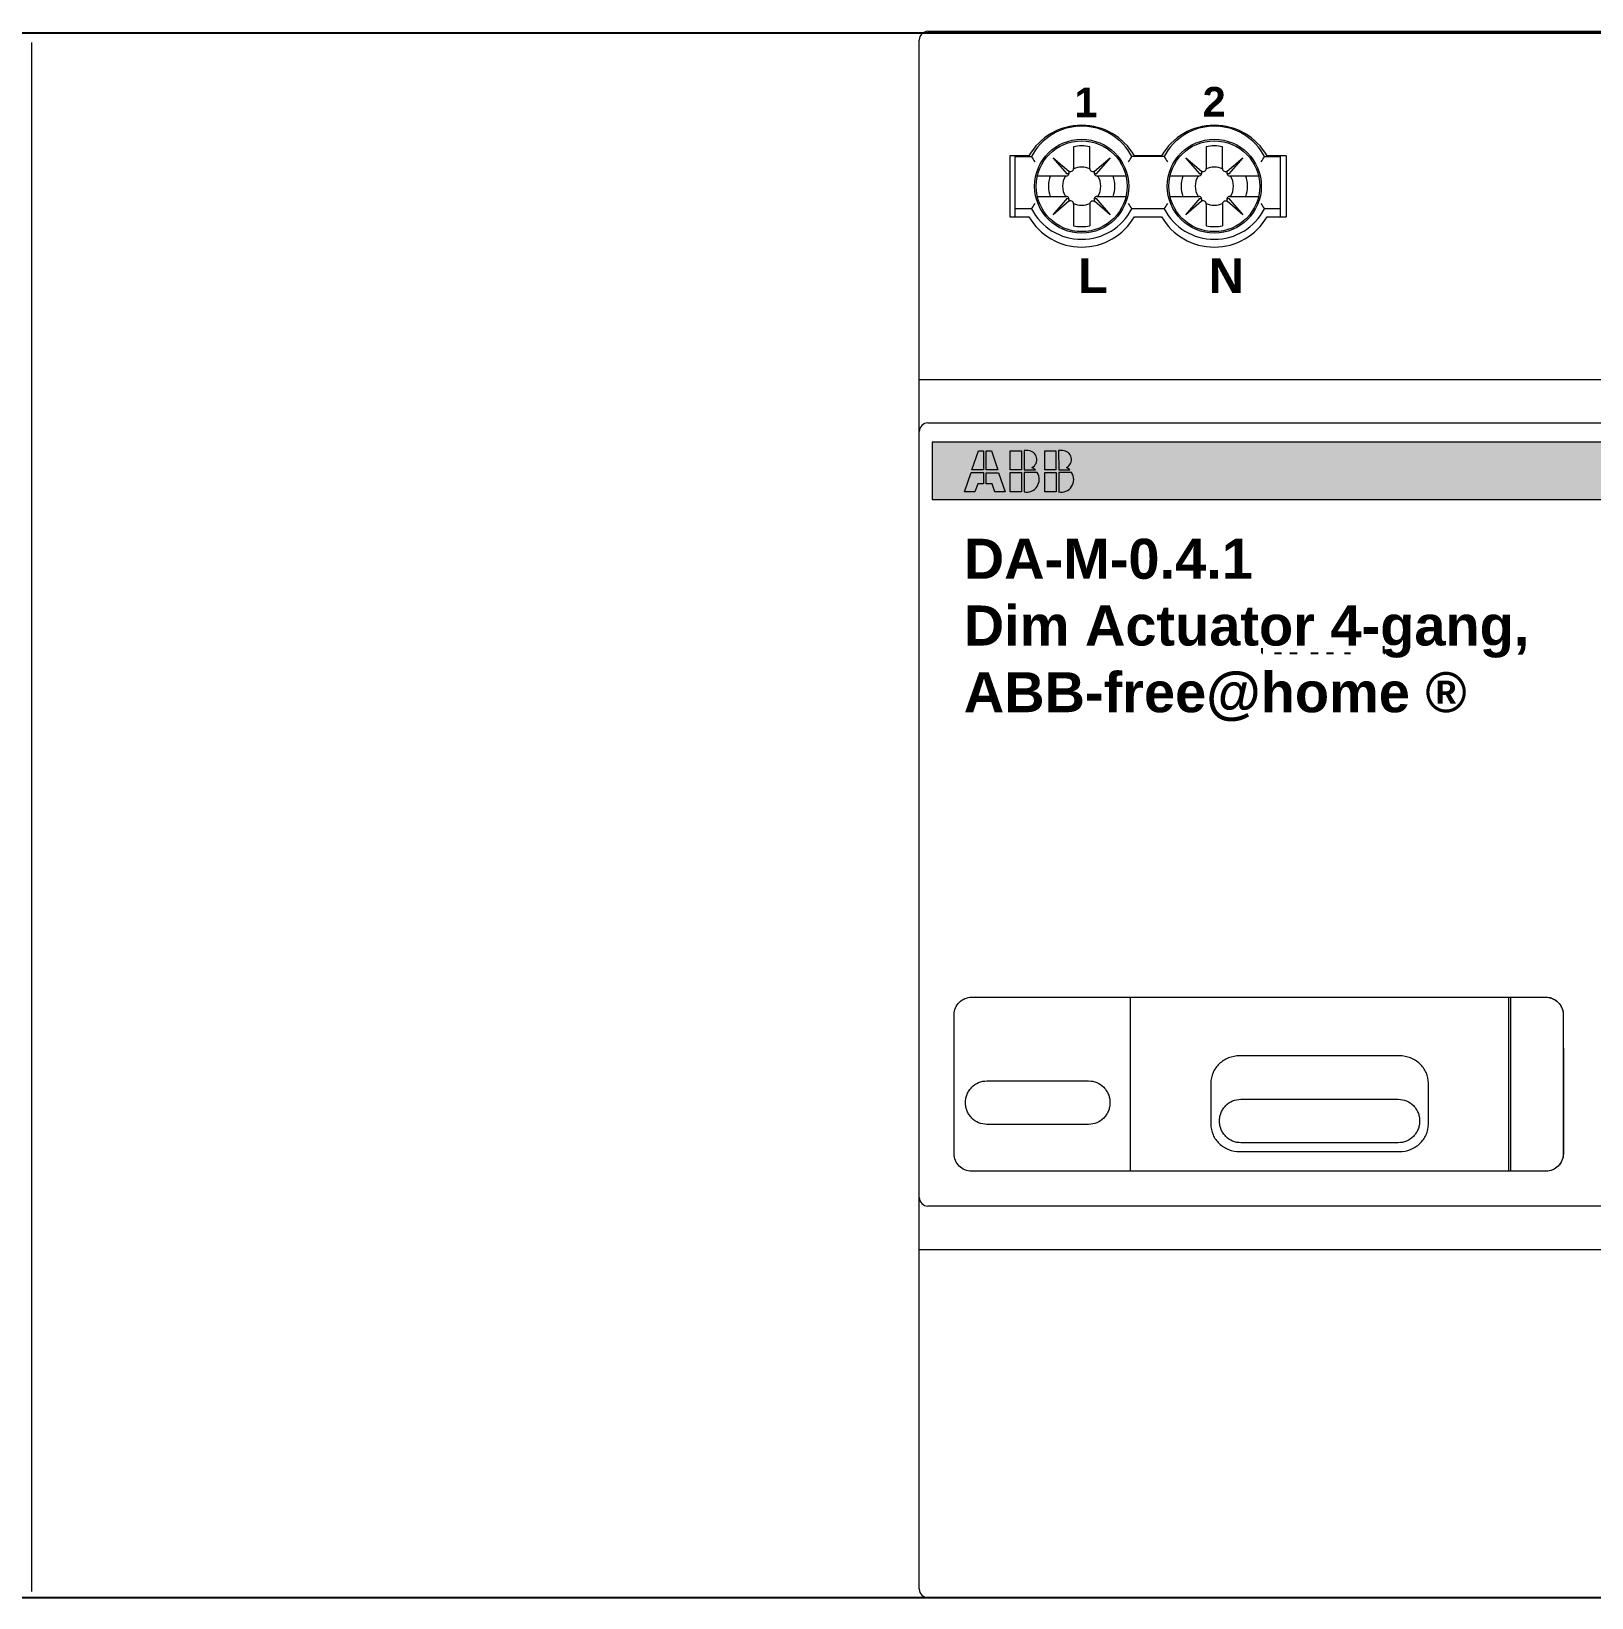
# Model space of a CAD drawing. Header units: millimetres. Extents: x -242231 to 419123, y -2399 to 525285.
# Drawn here: x -37806 to -35802, y 99500 to 101512 of the extents above; entities that cross this region are included whole.
import ezdxf

# ---------------------------------------------------------------- set-up
doc = ezdxf.new("R2010")
doc.units = ezdxf.units.MM
doc.layers.add('R-lagnir', color=7, linetype='Continuous', lineweight=25)
doc.styles.get("Standard").update_dxf_attribs({"font": 'arial.ttf'})
pattern_1 = [(0, (0, 0), (0, 6.985), [5.08, -1.905]), (90, (0, 0), (-6.985, 4e-16), [5.08, -1.905])]

# ---------------------------------------------------------------- blocks, each defined once
blk = doc.blocks.new('ABB f@h DA_M.6.210.2.1 Töfludimmer')
at = {"color": 7, "linetype": 'Continuous', "lineweight": 0}
blk.add_line((144, 61.5), (144, -27.5), dxfattribs=at)
blk = doc.blocks.new('ABB f@h DA-N-0.4.1 Töfludimmer')
h = blk.add_hatch(color=1)
h.dxf.hatch_style = 1
h.paths.add_polyline_path([(143.252, 35.601), (143.252, 38.9), (0.752, 38.9), (0.752, 35.601)])
h = blk.add_hatch(color=256)
h.dxf.hatch_style = 1
h.paths.add_polyline_path([(3.021, 37.299), (3.693, 37.299), (3.693, 38.402), (3.397, 38.402)])
h.paths.add_polyline_path([(3.848, 37.299), (4.521, 37.299), (4.144, 38.402), (3.848, 38.402)])
h.paths.add_polyline_path([(3.851, 37.14), (3.848, 36.505), (4.182, 36.505), (4.351, 36.049), (4.936, 36.049), (4.562, 37.141)])
h.paths.add_polyline_path([(3.69, 37.145), (2.98, 37.145), (2.605, 36.049), (3.19, 36.049), (3.359, 36.505), (3.693, 36.505)])
h = blk.add_hatch(color=256)
h.dxf.hatch_style = 1
h.paths.add_polyline_path([(5.867, 37.299), (5.867, 38.403), (5.226, 38.403), (5.226, 37.299)])
h.paths.add_polyline_path([(6.025, 37.303), (6.672, 37.3, 0.073983), (6.474, 37.435, 0.788319), (6.244, 38.408), (6.021, 38.409)])
h.paths.add_polyline_path([(6.025, 36.036, 0.670092), (6.769, 37.145), (6.025, 37.145)])
h.paths.add_polyline_path([(5.871, 37.145), (5.23, 37.145), (5.23, 36.04), (5.871, 36.04)])
h = blk.add_hatch(color=256)
h.dxf.hatch_style = 1
h.paths.add_polyline_path([(7.212, 37.299), (7.853, 37.299), (7.853, 38.403), (7.212, 38.403)])
h.paths.add_polyline_path([(8.011, 37.303), (8.658, 37.3, 0.073983), (8.46, 37.435, 0.788319), (8.23, 38.408), (8.008, 38.409)])
h.paths.add_polyline_path([(8.011, 36.036, 0.670092), (8.755, 37.145), (8.011, 37.145)])
h.paths.add_polyline_path([(7.857, 37.145), (7.216, 37.145), (7.216, 36.04), (7.857, 36.04)])
h = blk.add_hatch()
h.set_pattern_fill('ANGLE', color=256)
h.set_pattern_definition(pattern_1)
edge = h.paths.add_edge_path()
edge.add_spline(control_points=[(20.811, 26.714), (20.811, 26.801), (20.79, 26.964), (20.659, 27.169), (20.448, 27.283), (20.286, 27.302), (20.2, 27.302)], knot_values=[0, 0, 0, 0, 0.271246, 0.50095, 0.732062, 1, 1, 1, 1], degree=3, periodic=0)
edge.add_spline(control_points=[(20.2, 27.302), (20.095, 27.302), (19.89, 27.252), (19.733, 27.109), (19.685, 27.027)], knot_values=[0, 0, 0, 0, 0.526706, 1, 1, 1, 1], degree=3, periodic=0)
edge.add_line((19.685, 27.027), (19.678, 27.027))
edge.add_line((19.678, 27.027), (19.678, 27.914))
edge.add_line((19.678, 27.914), (19.298, 27.914))
edge.add_line((19.298, 27.914), (19.298, 25.526))
edge.add_line((19.298, 25.526), (19.678, 25.526))
edge.add_line((19.678, 25.526), (19.678, 26.547))
edge.add_spline(control_points=[(19.678, 26.547), (19.678, 26.661), (19.733, 26.841), (19.921, 26.979), (20.036, 27), (20.094, 27)], knot_values=[0, 0, 0, 0, 0.502289, 0.741943, 1, 1, 1, 1], degree=3, periodic=0)
edge.add_spline(control_points=[(20.094, 27), (20.144, 27), (20.236, 26.992), (20.356, 26.913), (20.418, 26.776), (20.428, 26.672), (20.431, 26.613)], knot_values=[0, 0, 0, 0, 0.25411, 0.466646, 0.698503, 1, 1, 1, 1], degree=3, periodic=0)
edge.add_line((20.431, 26.613), (20.431, 25.526))
edge.add_line((20.431, 25.526), (20.811, 25.526))
edge.add_line((20.811, 25.526), (20.811, 26.714))
h = blk.add_hatch()
h.set_pattern_fill('ANGLE', color=256)
h.set_pattern_definition(pattern_1)
edge = h.paths.add_edge_path()
edge.add_spline(control_points=[(21.23, 26.393), (21.23, 26.361), (21.233, 26.297), (21.247, 26.173), (21.283, 26.028), (21.354, 25.87), (21.454, 25.734), (21.581, 25.623), (21.706, 25.556), (21.816, 25.517), (21.906, 25.496), (21.984, 25.485), (22.05, 25.481), (22.1, 25.48), (22.151, 25.481), (22.216, 25.485), (22.294, 25.496), (22.384, 25.517), (22.494, 25.556), (22.619, 25.623), (22.745, 25.734), (22.845, 25.87), (22.917, 26.028), (22.952, 26.173), (22.965, 26.28), (22.968, 26.328), (22.968, 26.344)], knot_values=[0, 0, 0, 0, 0.035059, 0.068948, 0.133569, 0.194913, 0.254295, 0.313369, 0.374076, 0.405736, 0.438586, 0.472884, 0.490657, 0.508884, 0.527098, 0.544858, 0.579128, 0.611951, 0.643584, 0.704244, 0.763281, 0.822637, 0.883966, 0.948582, 0.982471, 1, 1, 1, 1], degree=3, periodic=0)
edge.add_spline(control_points=[(22.968, 26.344), (22.969, 26.361), (22.97, 26.409), (22.967, 26.489), (22.952, 26.611), (22.917, 26.755), (22.845, 26.912), (22.745, 27.048), (22.619, 27.158), (22.494, 27.226), (22.384, 27.264), (22.294, 27.286), (22.216, 27.297), (22.151, 27.301), (22.1, 27.302), (22.05, 27.301), (21.984, 27.297), (21.906, 27.286), (21.816, 27.264), (21.706, 27.226), (21.581, 27.158), (21.454, 27.048), (21.355, 26.912), (21.283, 26.755), (21.247, 26.611), (21.233, 26.489), (21.23, 26.426), (21.23, 26.393)], knot_values=[0, 0, 0, 0, 0.016995, 0.050521, 0.082994, 0.145096, 0.204262, 0.261694, 0.318921, 0.37776, 0.408442, 0.440274, 0.473503, 0.490723, 0.508382, 0.526054, 0.543286, 0.576542, 0.6084, 0.639108, 0.697993, 0.755257, 0.812713, 0.871893, 0.934001, 0.966475, 1, 1, 1, 1], degree=3, periodic=0)
edge = h.paths.add_edge_path(flags=16)
edge.add_spline(control_points=[(22.59, 26.393), (22.59, 26.318), (22.572, 26.171), (22.5, 26.001), (22.407, 25.892), (22.321, 25.829), (22.236, 25.796), (22.161, 25.783), (22.1, 25.78), (22.04, 25.783), (21.965, 25.796), (21.879, 25.829), (21.793, 25.892), (21.724, 25.973), (21.672, 26.067), (21.627, 26.197), (21.613, 26.299), (21.611, 26.365)], knot_values=[0, 0, 0, 0, 0.130106, 0.255001, 0.315381, 0.37574, 0.43868, 0.472288, 0.507946, 0.543593, 0.57719, 0.640111, 0.700454, 0.760823, 0.822608, 0.886159, 1, 1, 1, 1], degree=3, periodic=0)
edge.add_spline(control_points=[(21.611, 26.365), (21.61, 26.375), (21.609, 26.458), (21.628, 26.613), (21.701, 26.782), (21.793, 26.89), (21.879, 26.952), (21.965, 26.985), (22.04, 26.998), (22.1, 27.002), (22.161, 26.998), (22.236, 26.985), (22.321, 26.952), (22.407, 26.89), (22.499, 26.782), (22.572, 26.613), (22.59, 26.468), (22.59, 26.393)], knot_values=[0, 0, 0, 0, 0.015847, 0.141109, 0.261896, 0.320478, 0.379151, 0.440417, 0.47315, 0.507884, 0.542629, 0.575372, 0.636658, 0.695346, 0.753939, 0.874736, 1, 1, 1, 1], degree=3, periodic=0)
h = blk.add_hatch()
h.set_pattern_fill('ANGLE', color=256)
h.set_pattern_definition(pattern_1)
edge = h.paths.add_edge_path()
edge.add_spline(control_points=[(25.884, 26.72), (25.884, 26.81), (25.869, 26.974), (25.748, 27.181), (25.543, 27.288), (25.39, 27.302), (25.308, 27.302)], knot_values=[0, 0, 0, 0, 0.288601, 0.515852, 0.737761, 1, 1, 1, 1], degree=3, periodic=0)
edge.add_spline(control_points=[(25.308, 27.302), (25.2, 27.302), (24.98, 27.256), (24.829, 27.096), (24.768, 27.014)], knot_values=[0, 0, 0, 0, 0.514376, 1, 1, 1, 1], degree=3, periodic=0)
edge.add_spline(control_points=[(24.768, 27.014), (24.75, 27.06), (24.698, 27.147), (24.539, 27.271), (24.385, 27.302), (24.285, 27.302)], knot_values=[0, 0, 0, 0, 0.252778, 0.49557, 1, 1, 1, 1], degree=3, periodic=0)
edge.add_spline(control_points=[(24.285, 27.302), (24.174, 27.302), (23.953, 27.26), (23.811, 27.094), (23.756, 27.014)], knot_values=[0, 0, 0, 0, 0.533732, 1, 1, 1, 1], degree=3, periodic=0)
edge.add_line((23.756, 27.014), (23.746, 27.014))
edge.add_line((23.746, 27.014), (23.746, 27.255))
edge.add_line((23.746, 27.255), (23.386, 27.255))
edge.add_line((23.386, 27.255), (23.386, 25.527))
edge.add_line((23.386, 25.527), (23.765, 25.527))
edge.add_line((23.765, 25.527), (23.765, 26.553))
edge.add_spline(control_points=[(23.765, 26.553), (23.765, 26.617), (23.782, 26.737), (23.868, 26.887), (23.995, 26.98), (24.094, 27), (24.142, 27)], knot_values=[0, 0, 0, 0, 0.296143, 0.547797, 0.776689, 1, 1, 1, 1], degree=3, periodic=0)
edge.add_spline(control_points=[(24.142, 27), (24.191, 27), (24.281, 26.992), (24.392, 26.914), (24.44, 26.784), (24.445, 26.69), (24.445, 26.637)], knot_values=[0, 0, 0, 0, 0.267874, 0.480514, 0.708588, 1, 1, 1, 1], degree=3, periodic=0)
edge.add_line((24.445, 26.637), (24.445, 25.527))
edge.add_line((24.445, 25.527), (24.825, 25.527))
edge.add_line((24.825, 25.527), (24.825, 26.54))
edge.add_spline(control_points=[(24.825, 26.54), (24.825, 26.606), (24.834, 26.725), (24.898, 26.884), (25.028, 26.986), (25.135, 27), (25.192, 27)], knot_values=[0, 0, 0, 0, 0.294337, 0.531785, 0.748478, 1, 1, 1, 1], degree=3, periodic=0)
edge.add_spline(control_points=[(25.192, 27), (25.251, 27), (25.337, 26.991), (25.423, 26.93), (25.478, 26.85), (25.504, 26.713), (25.504, 26.6), (25.504, 26.537)], knot_values=[0, 0, 0, 0, 0.271474, 0.376211, 0.478015, 0.709759, 1, 1, 1, 1], degree=3, periodic=0)
edge.add_line((25.504, 26.537), (25.504, 25.527))
edge.add_line((25.504, 25.527), (25.884, 25.527))
edge.add_line((25.884, 25.527), (25.884, 26.72))
h = blk.add_hatch()
h.set_pattern_fill('ANGLE', color=256)
h.set_pattern_definition(pattern_1)
edge = h.paths.add_edge_path()
edge.add_spline(control_points=[(27.144, 25.48), (27.318, 25.48), (27.591, 25.555), (27.838, 25.812), (27.905, 25.98), (27.924, 26.069)], knot_values=[0, 0, 0, 0, 0.497808, 0.741316, 1, 1, 1, 1], degree=3, periodic=0)
edge.add_line((27.924, 26.069), (27.564, 26.069))
edge.add_spline(control_points=[(27.564, 26.069), (27.535, 25.986), (27.431, 25.818), (27.237, 25.781), (27.144, 25.781)], knot_values=[0, 0, 0, 0, 0.485794, 1, 1, 1, 1], degree=3, periodic=0)
edge.add_spline(control_points=[(27.144, 25.781), (27.074, 25.781), (26.94, 25.804), (26.731, 25.967), (26.681, 26.168), (26.681, 26.293)], knot_values=[0, 0, 0, 0, 0.273699, 0.511963, 1, 1, 1, 1], degree=3, periodic=0)
edge.add_line((26.681, 26.293), (27.947, 26.293))
edge.add_arc((26.924, 26.417), 1.03, 353.04548, 359.35808)
edge.add_spline(control_points=[(27.955, 26.406), (27.956, 26.494), (27.938, 26.645), (27.867, 26.841), (27.773, 26.995), (27.651, 27.124), (27.501, 27.224), (27.356, 27.276), (27.232, 27.298), (27.136, 27.303), (27.041, 27.298), (26.923, 27.28), (26.787, 27.235), (26.642, 27.148), (26.479, 26.994), (26.337, 26.74), (26.301, 26.508), (26.301, 26.39)], knot_values=[0, 0, 0, 0, 0.096645, 0.163179, 0.228357, 0.292819, 0.357663, 0.424596, 0.459616, 0.496079, 0.530485, 0.563539, 0.626622, 0.687481, 0.747755, 0.870285, 1, 1, 1, 1], degree=3, periodic=0)
edge.add_spline(control_points=[(26.301, 26.39), (26.301, 26.266), (26.331, 26.029), (26.498, 25.719), (26.787, 25.516), (27.022, 25.48), (27.144, 25.48)], knot_values=[0, 0, 0, 0, 0.266921, 0.504066, 0.736644, 1, 1, 1, 1], degree=3, periodic=0)
edge = h.paths.add_edge_path(flags=16)
edge.add_line((27.567, 26.544), (26.681, 26.544))
edge.add_spline(control_points=[(26.681, 26.544), (26.683, 26.605), (26.707, 26.724), (26.788, 26.851), (26.876, 26.926), (26.953, 26.968), (27.025, 26.99), (27.086, 26.999), (27.134, 27.001), (27.181, 26.999), (27.24, 26.989), (27.309, 26.966), (27.383, 26.922), (27.465, 26.844), (27.539, 26.717), (27.563, 26.602), (27.567, 26.544)], knot_values=[0, 0, 0, 0, 0.13056, 0.253137, 0.313775, 0.375241, 0.438914, 0.472112, 0.506473, 0.540309, 0.572753, 0.634618, 0.6944, 0.753769, 0.874463, 1, 1, 1, 1], degree=3, periodic=0)
h = blk.add_hatch()
h.set_pattern_fill('ANGLE', color=256)
h.set_pattern_definition(pattern_1)
edge = h.paths.add_edge_path()
edge.add_line((28.994, 27.339), (29.061, 27.339))
edge.add_spline(control_points=[(29.061, 27.339), (29.086, 27.339), (29.12, 27.335), (29.148, 27.318), (29.153, 27.314)], knot_values=[0, 0, 0, 0, 0.786309, 1, 1, 1, 1], degree=3, periodic=0)
edge.add_spline(control_points=[(29.153, 27.314), (29.174, 27.299), (29.217, 27.244), (29.252, 27.186), (29.273, 27.149)], knot_values=[0, 0, 0, 0, 0.382408, 1, 1, 1, 1], degree=3, periodic=0)
edge.add_line((29.273, 27.149), (29.336, 27.037))
edge.add_line((29.336, 27.037), (29.476, 27.037))
edge.add_line((29.476, 27.037), (29.389, 27.176))
edge.add_spline(control_points=[(29.389, 27.176), (29.364, 27.216), (29.332, 27.265), (29.292, 27.309), (29.284, 27.317)], knot_values=[0, 0, 0, 0, 0.810026, 1, 1, 1, 1], degree=3, periodic=0)
edge.add_spline(control_points=[(29.284, 27.317), (29.272, 27.329), (29.252, 27.342), (29.23, 27.352), (29.224, 27.354)], knot_values=[0, 0, 0, 0, 0.723484, 1, 1, 1, 1], degree=3, periodic=0)
edge.add_spline(control_points=[(29.224, 27.354), (29.239, 27.356), (29.293, 27.363), (29.344, 27.391), (29.371, 27.419)], knot_values=[0, 0, 0, 0, 0.270707, 1, 1, 1, 1], degree=3, periodic=0)
edge.add_spline(control_points=[(29.371, 27.419), (29.38, 27.428), (29.412, 27.467), (29.427, 27.518), (29.427, 27.555)], knot_values=[0, 0, 0, 0, 0.260337, 1, 1, 1, 1], degree=3, periodic=0)
edge.add_spline(control_points=[(29.427, 27.555), (29.427, 27.573), (29.423, 27.6), (29.409, 27.635), (29.394, 27.659), (29.376, 27.682), (29.348, 27.708), (29.323, 27.721), (29.305, 27.728)], knot_values=[0, 0, 0, 0, 0.240782, 0.363817, 0.492061, 0.620961, 0.746422, 1, 1, 1, 1], degree=3, periodic=0)
edge.add_spline(control_points=[(29.305, 27.728), (29.266, 27.742), (29.203, 27.746), (29.143, 27.747), (29.123, 27.747)], knot_values=[0, 0, 0, 0, 0.680493, 1, 1, 1, 1], degree=3, periodic=0)
edge.add_line((29.123, 27.747), (28.879, 27.747))
edge.add_line((28.879, 27.747), (28.879, 27.037))
edge.add_line((28.879, 27.037), (28.994, 27.037))
edge.add_line((28.994, 27.037), (28.994, 27.339))
edge = h.paths.add_edge_path(flags=16)
edge.add_line((28.994, 27.437), (28.994, 27.651))
edge.add_line((28.994, 27.651), (29.124, 27.651))
edge.add_spline(control_points=[(29.124, 27.651), (29.156, 27.651), (29.196, 27.651), (29.233, 27.641), (29.239, 27.639)], knot_values=[0, 0, 0, 0, 0.830607, 1, 1, 1, 1], degree=3, periodic=0)
edge.add_spline(control_points=[(29.239, 27.639), (29.258, 27.631), (29.293, 27.606), (29.306, 27.565), (29.306, 27.545)], knot_values=[0, 0, 0, 0, 0.507264, 1, 1, 1, 1], degree=3, periodic=0)
edge.add_spline(control_points=[(29.306, 27.545), (29.306, 27.537), (29.303, 27.508), (29.286, 27.48), (29.269, 27.466)], knot_values=[0, 0, 0, 0, 0.265225, 1, 1, 1, 1], degree=3, periodic=0)
edge.add_spline(control_points=[(29.269, 27.466), (29.254, 27.454), (29.208, 27.439), (29.161, 27.437), (29.133, 27.437)], knot_values=[0, 0, 0, 0, 0.402948, 1, 1, 1, 1], degree=3, periodic=0)
edge.add_line((29.133, 27.437), (28.994, 27.437))
at = {"color": 7, "linetype": 'Continuous', "lineweight": 0}
for p, q in [((0.5, 62.5), (143.5, 62.5)), ((0, -27), (0, 62)), ((8.867, 55.871), (8.867, 54.622)), ((9.794, 54.622), (9.794, 55.871)), ((16.487, 55.871), (16.487, 54.622)), ((17.414, 54.622), (17.414, 55.871)), ((5.2, 55.35), (5.2, 51.85)), ((6.299, 55.35), (5.2, 55.35)), ((5.52, 51.85), (5.52, 55.35)), ((5.52, 55.3), (6.447, 55.3)), ((8.519, 54.284), (7.691, 55.239)), ((7.691, 55.239), (8.584, 54.465)), ((10.077, 54.466), (10.969, 55.239)), ((10.969, 55.239), (10.141, 54.284)), ((14.067, 55.3), (12.213, 55.3)), ((13.919, 55.35), (12.361, 55.35)), ((16.139, 54.284), (15.311, 55.239)), ((15.311, 55.239), (16.204, 54.465)), ((17.697, 54.466), (18.589, 55.239)), ((18.589, 55.239), (17.761, 54.284)), ((19.833, 55.3), (20.76, 55.3)), ((21.08, 55.35), (19.981, 55.35)), ((20.76, 51.85), (20.76, 55.35)), ((21.08, 55.35), (21.08, 51.85)), ((8.435, 54.185), (6.786, 54.185)), ((8.614, 54.379), (8.519, 54.284)), ((10.141, 54.284), (10.047, 54.379)), ((11.874, 54.185), (10.226, 54.185)), ((16.055, 54.185), (14.406, 54.185)), ((16.234, 54.379), (16.139, 54.284)), ((17.761, 54.284), (17.667, 54.379)), ((19.494, 54.185), (17.846, 54.185)), ((6.447, 52.3), (5.52, 52.3)), ((6.786, 53.015), (8.435, 53.015)), ((7.691, 51.961), (8.519, 52.916)), ((8.584, 52.735), (7.691, 51.961)), ((8.519, 52.916), (8.614, 52.821)), ((8.867, 52.578), (8.867, 51.329)), ((9.794, 52.572), (9.794, 51.329)), ((10.041, 52.815), (10.141, 52.916)), ((10.969, 51.961), (10.063, 52.747)), ((10.141, 52.916), (10.969, 51.961)), ((10.219, 53.015), (11.874, 53.015)), ((14.067, 52.3), (12.213, 52.3)), ((14.406, 53.015), (16.055, 53.015)), ((15.311, 51.961), (16.139, 52.916)), ((16.204, 52.735), (15.311, 51.961)), ((16.139, 52.916), (16.234, 52.821)), ((16.487, 52.578), (16.487, 51.329)), ((17.414, 52.572), (17.414, 51.329)), ((17.661, 52.815), (17.761, 52.916)), ((18.589, 51.961), (17.683, 52.747)), ((17.761, 52.916), (18.589, 51.961)), ((17.839, 53.015), (19.494, 53.015)), ((20.76, 52.3), (19.833, 52.3)), ((5.2, 51.85), (6.299, 51.85)), ((12.361, 51.85), (13.919, 51.85)), ((19.981, 51.85), (21.08, 51.85)), ((0.5, 42.5), (143.5, 42.5)), ((0.5, 40), (143.5, 40)), ((0.752, 38.9), (0.752, 35.601)), ((143.252, 38.9), (0.752, 38.9)), ((0.752, 35.601), (143.252, 35.601)), ((3, 7), (36.058, 7)), ((12.123, 7), (12.123, -3)), ((33.867, -3), (33.867, 7)), ((33.986, -3), (33.986, 7)), ((2, -2), (2, 6)), ((36.986, 6), (36.986, -2)), ((36.993, 6.071), (37, 2.1)), ((27.578, 3.633), (18.413, 3.633)), ((3.89, 2.193), (9.726, 2.193)), ((16.746, 2.062), (16.746, -0.296)), ((29.243, -0.296), (29.243, 2.062)), ((37, 2.1), (37, -2)), ((18.477, 1.139), (27.513, 1.139)), ((9.726, -0.307), (3.89, -0.307)), ((27.513, -1.362), (18.477, -1.362)), ((18.413, -1.867), (27.578, -1.867)), ((36, -3), (3, -3)), ((143.5, -5), (0.5, -5)), ((0.5, -7.5), (126.002, -7.5)), ((143.5, -27.5), (0.5, -27.5))]:
    blk.add_line(p, q, dxfattribs=at)
at = {"lineweight": 0}
for points in [[(3.693, 38.402), (3.693, 37.299), (3.021, 37.299), (3.397, 38.402), (3.693, 38.402)], [(3.848, 38.402), (4.144, 38.402), (4.521, 37.299), (3.848, 37.299), (3.848, 38.402)], [(6.246, 38.408), (6.021, 38.409), (6.025, 37.303), (6.673, 37.3)], [(8.232, 38.408), (8.008, 38.409), (8.011, 37.303), (8.659, 37.3)], [(2.98, 37.145), (3.69, 37.145), (3.693, 36.505), (3.359, 36.505), (3.19, 36.049), (2.605, 36.049), (2.98, 37.145)], [(3.851, 37.14), (4.562, 37.141), (4.936, 36.049), (4.351, 36.049), (4.182, 36.505), (3.848, 36.505), (3.851, 37.14)], [(6.775, 37.145), (6.025, 37.145), (6.025, 36.038)], [(8.761, 37.145), (8.011, 37.145), (8.011, 36.038)]]:
    blk.add_lwpolyline(points, dxfattribs=at)
for points in [[(5.226, 38.403), (5.867, 38.403), (5.867, 37.299), (5.226, 37.299)], [(7.212, 38.403), (7.853, 38.403), (7.853, 37.299), (7.212, 37.299)], [(5.23, 37.145), (5.871, 37.145), (5.871, 36.04), (5.23, 36.04)], [(7.216, 37.145), (7.857, 37.145), (7.857, 36.04), (7.216, 36.04)]]:
    blk.add_lwpolyline(points, close=True, dxfattribs=at)
for centre, radius in [((9.33, 53.6), 2.7), ((9.33, 53.6), 2.61), ((16.95, 53.6), 2.7), ((16.95, 53.6), 2.61)]:
    blk.add_circle(centre, radius, dxfattribs=at)
at = {"color": 7, "linetype": 'Continuous', "lineweight": 0}
for centre, radius, start, end in [((0.5, 62), 0.5, 90, 180), ((0.5, 62), 0.5, 173.32554, 180), ((9.33, 53.6), 3.5, 30, 150), ((9.33, 53.8), 3.25, 27.48643, 152.51357), ((16.95, 53.6), 3.5, 30, 150), ((16.95, 53.8), 3.25, 27.48643, 152.51357), ((9.33, 53.6), 2.317, 78.46304, 101.53696), ((16.95, 53.6), 2.317, 78.46304, 101.53696), ((16.604, 61.464), 11.882, 211.25267, 212.96059), ((2.049, 61.469), 11.89, 327.03998, 328.74675), ((24.224, 61.464), 11.882, 211.25267, 212.96059), ((9.669, 61.469), 11.89, 327.03998, 328.74675), ((9.33, 53.6), 1.907, 162.13907, 197.86093), ((9.33, 53.6), 1.098, 147.80605, 212.19395), ((8.435, 54.365), 0.18, 270, 45.573), ((8.687, 54.622), 0.18, 225.573, 0), ((9.33, 53.6), 1.098, 65.03079, 114.96921), ((9.974, 54.622), 0.18, 180, 314.56131), ((10.226, 54.365), 0.18, 134.56131, 270), ((9.33, 53.6), 1.098, 0, 32.19395), ((9.33, 53.6), 1.907, 342.13907, 17.86093), ((16.95, 53.6), 1.907, 162.13907, 197.86093), ((16.95, 53.6), 1.098, 147.80605, 212.19395), ((16.055, 54.365), 0.18, 270, 45.573), ((16.307, 54.622), 0.18, 225.573, 0), ((16.95, 53.6), 1.098, 65.03079, 114.96921), ((17.594, 54.622), 0.18, 180, 314.56131), ((17.846, 54.365), 0.18, 134.56131, 270), ((16.95, 53.6), 1.098, 0, 32.19395), ((16.95, 53.6), 1.907, 342.13907, 17.86093), ((9.33, 53.6), 1.098, 327.80605, 0), ((16.95, 53.6), 1.098, 327.80605, 0), ((16.611, 46.131), 11.89, 147.03998, 148.74675), ((9.33, 53.8), 3.25, 207.48643, 332.51357), ((8.435, 52.835), 0.18, 314.427, 90), ((8.687, 52.578), 0.18, 0, 134.427), ((9.33, 53.6), 1.098, 245.03079, 294.96921), ((9.974, 52.572), 0.18, 46.91795, 180), ((10.219, 52.835), 0.18, 90, 226.91795), ((2.313, 46.297), 11.578, 31.23027, 32.983), ((24.231, 46.131), 11.89, 147.03998, 148.74675), ((16.95, 53.8), 3.25, 207.48643, 332.51357), ((16.055, 52.835), 0.18, 314.427, 90), ((16.307, 52.578), 0.18, 0, 134.427), ((16.95, 53.6), 1.098, 245.03079, 294.96921), ((17.594, 52.572), 0.18, 46.91795, 180), ((17.839, 52.835), 0.18, 90, 226.91795), ((9.676, 46.136), 11.882, 31.25267, 32.96059), ((9.33, 53.6), 3.5, 210, 330), ((9.33, 53.6), 2.317, 258.46304, 281.53696), ((16.95, 53.6), 3.5, 210, 330), ((16.95, 53.6), 2.317, 258.46304, 281.53696), ((0.5, 39.5), 0.5, 90, 180), ((0.5, -4.5), 0.5, 180, 270), ((0.5, -27), 0.5, 180, 186.67446), ((0.5, -27), 0.5, 180, 270), ((0.5, -27), 0.5, 263.32555, 270)]:
    blk.add_arc(centre, radius, start, end, dxfattribs=at)
at = {"lineweight": 0}
for centre, radius, start, end in [((6.242, 37.894), 0.514, 296.76892, 89.62665), ((8.228, 37.894), 0.514, 296.76892, 89.62665), ((6.169, 36.743), 0.722, 258.05485, 33.78089), ((6.117, 36.702), 0.815, 47.09714, 64.06976), ((8.155, 36.743), 0.722, 258.05485, 33.78089), ((8.103, 36.702), 0.815, 47.09714, 64.06976)]:
    blk.add_arc(centre, radius, start, end, dxfattribs=at)
at = {"color": 7, "linetype": 'Continuous', "lineweight": 0}
for points, knots in [([(0, 42.483), (0, 42.483), (0.001, 42.484), (0.004, 42.485), (0.011, 42.486), (0.023, 42.488), (0.04, 42.489), (0.06, 42.491), (0.086, 42.492), (0.115, 42.494), (0.148, 42.495), (0.184, 42.496), (0.238, 42.497), (0.311, 42.499), (0.404, 42.5), (0.467, 42.5), (0.5, 42.5)], [0, 0, 0, 0, 0.002088, 0.006071, 0.020819, 0.044822, 0.077942, 0.119892, 0.170286, 0.228649, 0.294426, 0.366988, 0.445642, 0.61815, 0.805333, 1, 1, 1, 1]), ([(2, 6), (2, 6.132), (2.053, 6.395), (2.276, 6.724), (2.605, 6.947), (2.868, 7), (3, 7)], [0, 0, 0, 0, 0.253997, 0.5, 0.746003, 1, 1, 1, 1]), ([(35.986, 7), (36.118, 7), (36.381, 6.947), (36.71, 6.724), (36.933, 6.395), (36.986, 6.132), (36.986, 6)], [0, 0, 0, 0, 0.253997, 0.5, 0.746003, 1, 1, 1, 1]), ([(36.058, 7), (36.177, 6.997), (36.415, 6.935), (36.8, 6.653), (36.974, 6.305), (36.993, 6.071)], [0, 0, 0, 0, 0.251268, 0.50376, 1, 1, 1, 1]), ([(18.413, 3.633), (18.193, 3.633), (17.758, 3.552), (17.211, 3.205), (16.836, 2.688), (16.746, 2.27), (16.746, 2.062)], [0, 0, 0, 0, 0.2612, 0.509575, 0.752559, 1, 1, 1, 1]), ([(29.243, 2.062), (29.243, 2.27), (29.154, 2.688), (28.779, 3.205), (28.232, 3.552), (27.798, 3.633), (27.578, 3.633)], [0, 0, 0, 0, 0.24746, 0.490406, 0.738737, 1, 1, 1, 1]), ([(3.89, -0.307), (3.727, -0.307), (3.402, -0.241), (3.063, -0.007), (2.862, 0.241), (2.747, 0.455), (2.687, 0.652), (2.663, 0.816), (2.656, 0.944), (2.663, 1.071), (2.687, 1.236), (2.747, 1.432), (2.862, 1.646), (3.063, 1.894), (3.402, 2.128), (3.727, 2.193), (3.89, 2.193)], [0, 0, 0, 0, 0.126013, 0.248181, 0.309587, 0.371605, 0.434797, 0.467118, 0.500068, 0.533016, 0.56533, 0.6285, 0.690489, 0.751866, 0.873993, 1, 1, 1, 1]), ([(9.726, 2.193), (9.889, 2.193), (10.214, 2.128), (10.552, 1.894), (10.753, 1.646), (10.868, 1.432), (10.928, 1.236), (10.953, 1.071), (10.959, 0.944), (10.953, 0.816), (10.928, 0.652), (10.868, 0.455), (10.753, 0.241), (10.552, -0.007), (10.214, -0.241), (9.889, -0.307), (9.726, -0.307)], [0, 0, 0, 0, 0.125934, 0.248068, 0.309461, 0.371468, 0.434655, 0.466977, 0.499932, 0.53289, 0.565218, 0.628427, 0.690463, 0.751886, 0.874059, 1, 1, 1, 1]), ([(18.477, -1.362), (18.314, -1.362), (17.989, -1.296), (17.65, -1.062), (17.449, -0.814), (17.334, -0.599), (17.274, -0.403), (17.25, -0.238), (17.243, -0.111), (17.25, 0.016), (17.274, 0.181), (17.334, 0.377), (17.449, 0.591), (17.65, 0.839), (17.989, 1.073), (18.314, 1.139), (18.477, 1.139)], [0, 0, 0, 0, 0.126013, 0.248181, 0.309587, 0.371605, 0.434797, 0.467118, 0.500068, 0.533016, 0.56533, 0.6285, 0.690489, 0.751866, 0.873993, 1, 1, 1, 1]), ([(27.513, 1.139), (27.676, 1.139), (28.001, 1.073), (28.339, 0.839), (28.54, 0.591), (28.655, 0.377), (28.715, 0.181), (28.74, 0.016), (28.746, -0.111), (28.74, -0.238), (28.715, -0.403), (28.655, -0.599), (28.54, -0.814), (28.339, -1.062), (28.001, -1.296), (27.676, -1.362), (27.513, -1.362)], [0, 0, 0, 0, 0.125934, 0.248068, 0.309461, 0.371468, 0.434655, 0.466977, 0.499932, 0.53289, 0.565218, 0.628427, 0.690463, 0.751886, 0.874059, 1, 1, 1, 1]), ([(16.746, -0.296), (16.746, -0.504), (16.836, -0.923), (17.211, -1.439), (17.758, -1.786), (18.193, -1.867), (18.413, -1.867)], [0, 0, 0, 0, 0.247455, 0.490436, 0.738803, 1, 1, 1, 1]), ([(27.578, -1.867), (27.798, -1.867), (28.232, -1.786), (28.779, -1.439), (29.154, -0.923), (29.243, -0.504), (29.243, -0.296)], [0, 0, 0, 0, 0.26126, 0.509583, 0.752526, 1, 1, 1, 1]), ([(3, -3), (2.868, -3), (2.606, -2.947), (2.277, -2.723), (2.054, -2.395), (2, -2.132), (2, -2)], [0, 0, 0, 0, 0.253422, 0.499572, 0.74587, 1, 1, 1, 1]), ([(36.986, -2), (36.986, -2.132), (36.933, -2.395), (36.71, -2.724), (36.381, -2.947), (36.118, -3), (35.986, -3)], [0, 0, 0, 0, 0.253997, 0.5, 0.746003, 1, 1, 1, 1]), ([(37, -2), (37, -2.131), (36.946, -2.394), (36.722, -2.722), (36.394, -2.946), (36.131, -3), (36, -3)], [0, 0, 0, 0, 0.253165, 0.5, 0.746835, 1, 1, 1, 1]), ([(0, -7.483), (0, -7.483), (0.001, -7.484), (0.004, -7.485), (0.011, -7.486), (0.023, -7.488), (0.04, -7.489), (0.06, -7.491), (0.086, -7.492), (0.115, -7.494), (0.148, -7.495), (0.184, -7.496), (0.238, -7.497), (0.311, -7.499), (0.404, -7.5), (0.467, -7.5), (0.5, -7.5)], [0, 0, 0, 0, 0.002088, 0.006071, 0.020819, 0.044822, 0.077942, 0.119892, 0.170286, 0.228649, 0.294426, 0.366988, 0.445642, 0.61815, 0.805333, 1, 1, 1, 1])]:
    blk.add_open_spline(points, degree=3, knots=knots, dxfattribs=at)
at = {"width": 4.63952, "attachment_point": 1}
for s, insert, char_height in [('{\\fArial|b1|i0|c0|p34;1}', (8.915, 59.266), 1.7), ('{\\fArial|b1|i0|c0|p34;2}', (16.282, 59.303), 1.7), ('{\\fArial|b1|i0|c0|p34;L}', (9.132, 49.459), 2), ('{\\fArial|b1|i0|c0|p34;N}', (16.631, 49.459), 2)]:
    blk.add_mtext(s, dxfattribs=dict(at, insert=insert, char_height=char_height))
at = {"insert": (2.559, 33.343), "char_height": 2.3, "attachment_point": 1}
blk.add_mtext_dynamic_manual_height_columns('{\\fArial|b1|i0|c0|p34;DA-M-0.4.1\\PDim Actuator 4-gang,\\P\\pxsm1;ABB-free@home ®}', width=48.88398, gutter_width=0, heights=[11.492], dxfattribs=at)

msp = doc.modelspace()

# ---------------------------------------------------------------- linework, layer by layer
at = {"layer": 'R-lagnir', "color": 85, "true_color": 0x58ba48}
for p, q in [((-45072.415, 101509.892), (1191.003, 101509.892)), ((-45061.188, 99500.12), (1436.288, 99500.12))]:
    msp.add_line(p, q, dxfattribs=at)

# ---------------------------------------------------------------- block references
for name, p, xscale, yscale, zscale in [('ABB f@h DA_M.6.210.2.1 Töfludimmer', (-41025.099, 100122.832), 22.35662619596982, 22.35662619596982, 22.35662619596982), ('ABB f@h DA-N-0.4.1 Töfludimmer', (-36665.662, 100114.787), 22.3542004167895, 22.3542004167895, 22.3542004167895)]:
    msp.add_blockref(name, p, dxfattribs=dict(xscale=xscale, yscale=yscale, zscale=zscale))

doc.saveas('drawing.dxf')
